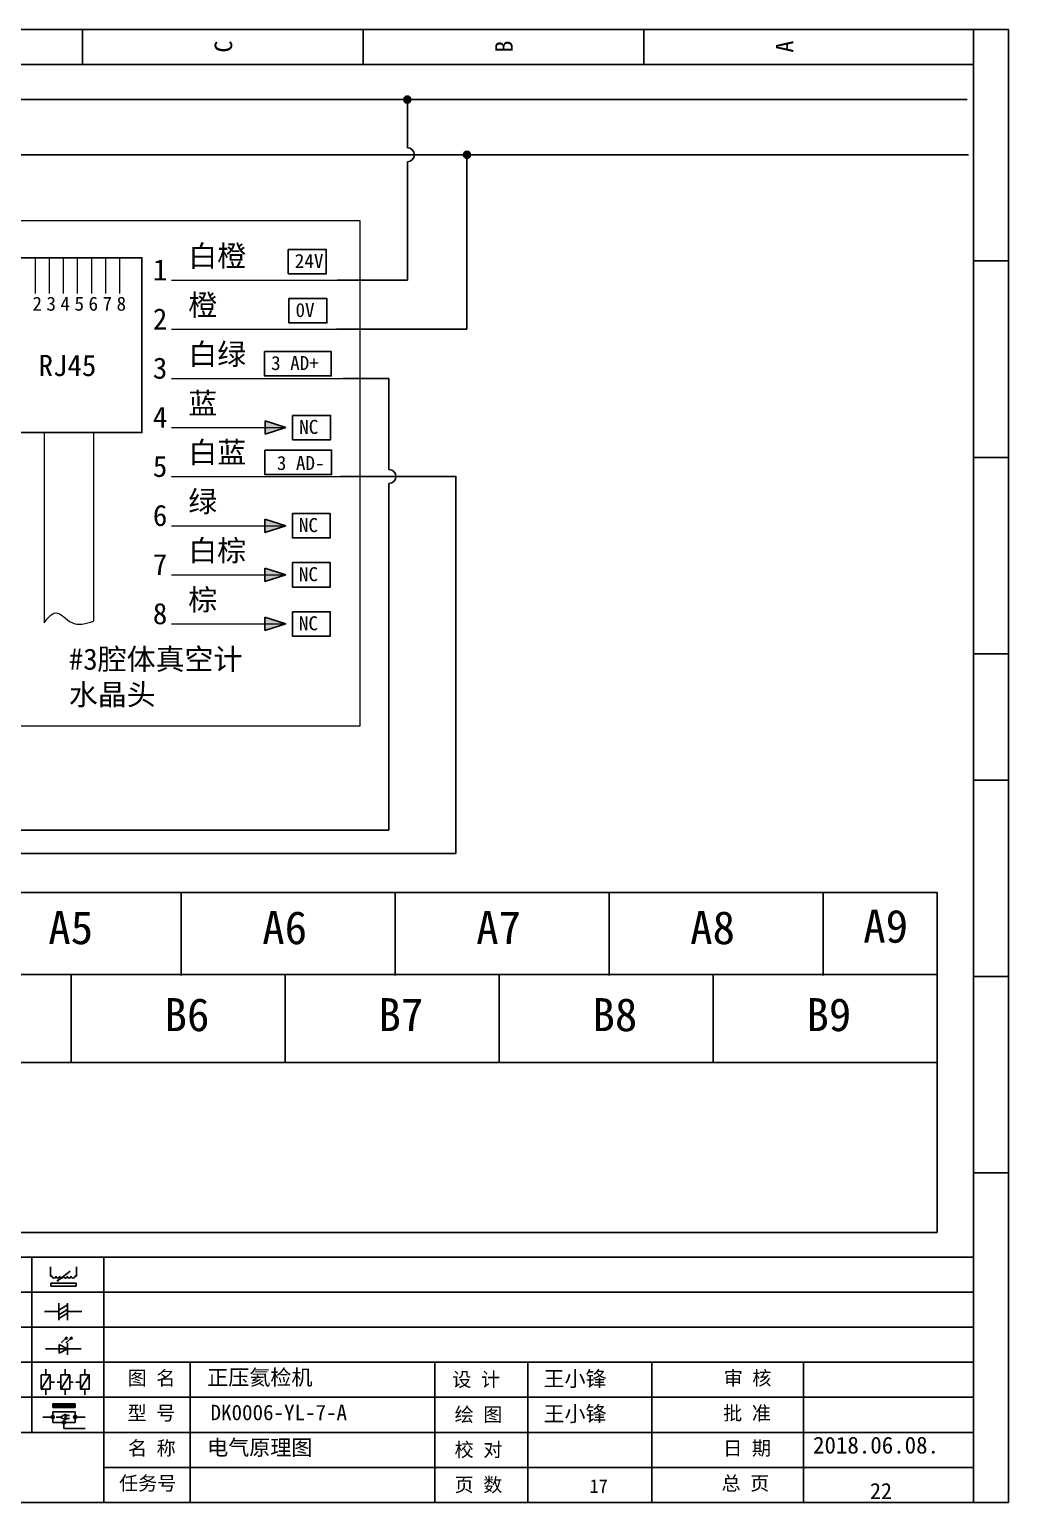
# Model space of a CAD drawing. Header units: millimetres. Extents: x 946 to 4507, y -1073 to 3239.
# Drawn here: x 1442 to 1581.6, y -704.9 to -494.9 of the extents above; entities that cross this region are included whole.
import ezdxf

# ---------------------------------------------------------------- set-up
doc = ezdxf.new("R2010")
doc.units = ezdxf.units.MM
doc.styles.get("Standard").update_dxf_attribs({"font": ''})
doc.styles.add('样式 2', font='')
doc.styles.add('汉字', font='')
doc.styles.get('Standard').set_extended_font_data('SimSun')
doc.styles.get('样式 2').set_extended_font_data('NSimSun')
doc.styles.get('汉字').set_extended_font_data('新宋体')

# ---------------------------------------------------------------- blocks, each defined once
blk = doc.blocks.new('电容')
at = {"linetype": 'ByBlock'}
for p, q in [((-1756.08, -782.99), (-1756.08, -780.56)), ((-1754.86, -780.79), (-1756.08, -781.55)), ((-1754.86, -782.99), (-1754.86, -780.56)), ((-1756.08, -781.77), (-1758.13, -781.77)), ((-1754.86, -781.44), (-1756.08, -782.2)), ((-1754.86, -781.99), (-1756.08, -782.75)), ((-1754.86, -781.77), (-1752.81, -781.77))]:
    blk.add_line(p, q, dxfattribs=at)
blk = doc.blocks.new('发光二极管')
at = {"linetype": 'ByBlock'}
for p, q in [((-1755.78, -785.92), (-1754.89, -785.14)), ((-1754.89, -785.14), (-1755.2, -785.22)), ((-1755.2, -785.22), (-1755.01, -785.43)), ((-1755.08, -785.92), (-1754.18, -785.14)), ((-1754.89, -785.14), (-1755.01, -785.43)), ((-1754.18, -785.14), (-1754.49, -785.22)), ((-1754.49, -785.22), (-1754.31, -785.43)), ((-1754.18, -785.14), (-1754.31, -785.43)), ((-1758.01, -786.77), (-1752.89, -786.77)), ((-1754.84, -786.77), (-1756.04, -786.16)), ((-1756.04, -786.16), (-1756.04, -787.39)), ((-1754.84, -786.77), (-1756.04, -787.39)), ((-1754.84, -787.63), (-1754.84, -785.92))]:
    blk.add_line(p, q, dxfattribs=at)
blk = doc.blocks.new('比例电磁阀')
at = {"linetype": 'ByBlock'}
for p, q in [((-1757.26, -775.38), (-1757.26, -776.71)), ((-1757.26, -776.71), (-1757.05, -776.71)), ((-1754.5, -775.98), (-1756.35, -777.44)), ((-1753.58, -776.71), (-1753.8, -776.71)), ((-1753.58, -775.38), (-1753.58, -776.71)), ((-1753.6, -777.73), (-1757.25, -777.73)), ((-1757.25, -778.13), (-1757.25, -777.73)), ((-1753.6, -778.13), (-1757.25, -778.13)), ((-1756.35, -777.44), (-1756.25, -777.25)), ((-1756.35, -777.44), (-1756.15, -777.38)), ((-1756.15, -777.38), (-1756.25, -777.25)), ((-1753.6, -777.73), (-1753.6, -778.13))]:
    blk.add_line(p, q, dxfattribs=at)
for centre in [(-1756.78, -776.71), (-1756.24, -776.71), (-1755.7, -776.71), (-1755.15, -776.71), (-1754.61, -776.71), (-1754.07, -776.71)]:
    blk.add_arc(centre, 0.271, 180, 0, dxfattribs=at)
blk = doc.blocks.new('保安开关')
at = {"linetype": 'ByBlock'}
for p, q in [((-1757.33, -790.79), (-1758.6, -792.81)), ((-1757.96, -790.79), (-1757.96, -789.97)), ((-1754.54, -790.79), (-1755.81, -792.81)), ((-1755.17, -790.79), (-1755.17, -789.97)), ((-1751.75, -790.79), (-1753.02, -792.81)), ((-1752.39, -790.79), (-1752.39, -789.97)), ((-1757.96, -792.81), (-1757.96, -793.62)), ((-1757.33, -791.8), (-1756.72, -791.8)), ((-1756.35, -791.8), (-1755.89, -791.8)), ((-1755.17, -792.81), (-1755.17, -793.62)), ((-1754.52, -791.8), (-1754.06, -791.8)), ((-1753.69, -791.8), (-1753.08, -791.8)), ((-1752.39, -792.81), (-1752.39, -793.62))]:
    blk.add_line(p, q, dxfattribs=at)
for points in [[(-1758.6, -790.79), (-1757.33, -790.79), (-1757.33, -792.81), (-1758.6, -792.81)], [(-1755.81, -790.79), (-1754.54, -790.79), (-1754.54, -792.81), (-1755.81, -792.81)], [(-1753.02, -790.79), (-1751.75, -790.79), (-1751.75, -792.81), (-1753.02, -792.81)]]:
    blk.add_lwpolyline(points, close=True, dxfattribs=at)
blk = doc.blocks.new('接近开关')
at = {"linetype": 'ByBlock'}
h = blk.add_hatch(dxfattribs=at)
h.set_pattern_fill('ANSI31', color=256, scale=0.01, style=0)
h.set_pattern_definition([(45, (-89.131516, -30.795668), (-0.0224506403, 0.0224506403), [])])
h.paths.add_polyline_path([(-1513.76, -1123.35), (-1513.76, -1122.85), (-1516.96, -1122.85), (-1516.96, -1123.35)])
for p, q in [((-1516.96, -1123.35), (-1516.96, -1122.85)), ((-1516.96, -1122.85), (-1513.76, -1122.85)), ((-1516.96, -1123.35), (-1513.76, -1123.35)), ((-1513.76, -1122.85), (-1513.76, -1123.35)), ((-1517.18, -1124.71), (-1518.36, -1124.71)), ((-1516.96, -1123.95), (-1513.76, -1123.95)), ((-1516.96, -1123.95), (-1516.96, -1125.47)), ((-1516.96, -1125.47), (-1513.76, -1125.47)), ((-1515.91, -1124.71), (-1516.45, -1124.71)), ((-1515.11, -1124.31), (-1515.91, -1124.71)), ((-1515.11, -1125.11), (-1515.91, -1124.71)), ((-1515.33, -1124.53), (-1515.17, -1124.53)), ((-1515.33, -1124.88), (-1515.17, -1124.88)), ((-1515.25, -1124.45), (-1515.25, -1124.61)), ((-1515.11, -1124.31), (-1515.11, -1125.11)), ((-1515.11, -1124.48), (-1514.58, -1124.48)), ((-1515.11, -1124.94), (-1514.58, -1124.94)), ((-1513.76, -1123.95), (-1513.76, -1125.47)), ((-1513.54, -1124.71), (-1512.36, -1124.71)), ((-1515.36, -1125.69), (-1515.36, -1126.36)), ((-1515.36, -1126.36), (-1512.36, -1126.36))]:
    blk.add_line(p, q, dxfattribs=at)
for centre in [(-1516.96, -1124.71), (-1515.36, -1125.47), (-1513.76, -1124.71)]:
    blk.add_circle(centre, 0.225, dxfattribs=at)

msp = doc.modelspace()

# ---------------------------------------------------------------- hatches: boundary and pattern name
at = {"lineweight": -2}
h = msp.add_hatch(color=0, dxfattribs=at)
edge = h.paths.add_edge_path()
edge.add_arc((1495.906, -504.883), 0.5, 0, 360)
h = msp.add_hatch(color=0, dxfattribs=at)
edge = h.paths.add_edge_path()
edge.add_arc((1504.409, -512.755), 0.5, 0, 360)
for points in [[(1475.659, -550.693), (1478.607, -551.638), (1475.659, -552.583)], [(1475.613, -564.693), (1478.561, -565.638), (1475.613, -566.583)], [(1475.613, -571.693), (1478.561, -572.638), (1475.613, -573.583)], [(1475.613, -578.693), (1478.561, -579.638), (1475.613, -580.583)]]:
    msp.add_hatch(color=256).paths.add_polyline_path(points)

# ---------------------------------------------------------------- linework, layer by layer
at = {"linetype": 'ByBlock'}
for p, q in [((1284.606, -494.89), (1581.606, -494.89)), ((1581.606, -494.89), (1581.606, -704.89)), ((1581.606, -704.89), (1581.606, -494.89)), ((1576.606, -669.89), (1289.606, -669.89)), ((1576.606, -674.89), (1289.606, -674.89)), ((1576.606, -679.89), (1289.606, -679.89)), ((1576.606, -684.89), (1289.606, -684.89)), ((1576.606, -689.89), (1289.606, -689.89)), ((1576.606, -694.89), (1289.606, -694.89)), ((1576.606, -699.89), (1452.629, -699.89)), ((1581.606, -704.89), (1284.606, -704.89))]:
    msp.add_line(p, q, dxfattribs=at)
at = {"color": 0, "lineweight": -2}
for p, q in [((1299.418, -504.883), (1575.71, -504.883)), ((1495.906, -511.755), (1495.906, -504.883)), ((1299.418, -512.755), (1575.9, -512.755)), ((1495.906, -530.638), (1495.906, -513.755)), ((1504.409, -537.638), (1504.409, -512.755)), ((1485.935, -530.638), (1495.906, -530.638)), ((1485.797, -537.638), (1504.409, -537.638)), ((1486.768, -544.671), (1493.288, -544.671)), ((1493.288, -557.614), (1493.288, -544.671)), ((1502.84, -612.351), (1502.84, -558.57)), ((1486.356, -558.614), (1502.84, -558.614)), ((1493.288, -609.025), (1493.288, -559.614)), ((1386.991, -609.025), (1493.288, -609.025)), ((1417.377, -612.351), (1502.84, -612.351)), ((1463.682, -629.768), (1463.682, -618.046)), ((1494.182, -629.768), (1494.182, -618.046)), ((1524.682, -629.768), (1524.682, -618.046)), ((1555.182, -629.768), (1555.182, -618.046)), ((1295.495, -629.633), (1571.445, -629.633)), ((1447.995, -629.633), (1447.995, -642.142)), ((1478.495, -629.633), (1478.495, -642.142)), ((1508.995, -629.633), (1508.995, -642.142)), ((1539.495, -629.633), (1539.495, -642.142)), ((1295.495, -642.142), (1571.424, -642.142)), ((1442.391, -669.89), (1442.391, -694.89)), ((1452.629, -669.89), (1452.629, -704.805)), ((1464.95, -684.89), (1464.95, -704.805)), ((1499.821, -684.89), (1499.821, -704.89)), ((1513.086, -684.89), (1513.086, -704.89)), ((1530.777, -684.89), (1530.777, -704.89)), ((1552.389, -684.89), (1552.389, -704.89))]:
    msp.add_line(p, q, dxfattribs=at)
at = {"lineweight": 0}
for p, q in [((1442.861, -527.36), (1442.861, -532.517)), ((1444.861, -527.36), (1444.861, -532.517)), ((1446.861, -527.36), (1446.861, -532.517)), ((1448.861, -527.36), (1448.861, -532.517)), ((1450.861, -527.36), (1450.861, -532.517)), ((1452.861, -527.36), (1452.861, -532.517)), ((1454.861, -527.36), (1454.861, -532.517)), ((1462.298, -530.638), (1485.935, -530.638)), ((1462.298, -537.638), (1485.797, -537.638)), ((1462.298, -544.638), (1486.764, -544.638)), ((1444.124, -552.257), (1444.124, -579.492)), ((1451.164, -552.257), (1451.164, -579.265)), ((1462.298, -551.638), (1478.607, -551.638)), ((1462.298, -558.638), (1486.349, -558.638)), ((1462.298, -565.638), (1478.561, -565.638)), ((1462.298, -572.638), (1478.561, -572.638)), ((1462.298, -579.638), (1478.561, -579.638))]:
    msp.add_line(p, q, dxfattribs=at)
for p, q in [((1478.607, -551.638), (1475.659, -550.693)), ((1475.659, -550.693), (1475.659, -552.583)), ((1478.607, -551.638), (1475.659, -552.583)), ((1478.561, -565.638), (1475.613, -564.693)), ((1475.613, -564.693), (1475.613, -566.583)), ((1478.561, -565.638), (1475.613, -566.583)), ((1478.561, -572.638), (1475.613, -571.693)), ((1475.613, -571.693), (1475.613, -573.583)), ((1478.561, -572.638), (1475.613, -573.583)), ((1478.561, -579.638), (1475.613, -578.693)), ((1475.613, -578.693), (1475.613, -580.583)), ((1478.561, -579.638), (1475.613, -580.583))]:
    msp.add_line(p, q)
at = {"linetype": 'ByBlock'}
for points in [[(1449.606, -494.89), (1449.606, -499.89)], [(1489.606, -494.89), (1489.606, -499.89)], [(1529.606, -494.89), (1529.606, -499.89)], [(1576.606, -704.89), (1576.606, -494.89)], [(1576.606, -499.89), (1284.606, -499.89)], [(1581.606, -527.89), (1576.606, -527.89)], [(1581.606, -555.89), (1576.606, -555.89)], [(1581.606, -583.89), (1576.606, -583.89)], [(1581.606, -601.89), (1576.606, -601.89)], [(1581.606, -629.89), (1576.606, -629.89)], [(1581.606, -657.89), (1576.606, -657.89)]]:
    msp.add_lwpolyline(points, dxfattribs=at)
at = {"lineweight": 0}
msp.add_lwpolyline([(1436.888, -522.114), (1489.138, -522.114), (1489.138, -594.204), (1436.888, -594.204)], close=True, dxfattribs=at)
at = {"color": 1}
for points in [[(1478.937, -526.245), (1484.34, -526.245), (1484.34, -529.719), (1478.937, -529.719)], [(1479.033, -533.245), (1484.436, -533.245), (1484.436, -536.719), (1479.033, -536.719)], [(1475.553, -540.802), (1485.07, -540.802), (1485.07, -544.276), (1475.553, -544.276)], [(1479.558, -549.901), (1484.961, -549.901), (1484.961, -553.375), (1479.558, -553.375)], [(1475.598, -554.865), (1485.114, -554.865), (1485.114, -558.339), (1475.598, -558.339)], [(1479.512, -563.901), (1484.915, -563.901), (1484.915, -567.375), (1479.512, -567.375)], [(1479.512, -570.901), (1484.915, -570.901), (1484.915, -574.375), (1479.512, -574.375)], [(1479.512, -577.901), (1484.915, -577.901), (1484.915, -581.375), (1479.512, -581.375)]]:
    msp.add_lwpolyline(points, close=True, dxfattribs=at)
msp.add_lwpolyline([(1438.041, -527.429), (1458.072, -527.429), (1458.072, -552.368), (1438.041, -552.368)], close=True)
at = {"color": 0, "lineweight": -2}
msp.add_lwpolyline([(1295.495, -617.9), (1571.424, -617.9), (1571.424, -666.385), (1295.495, -666.385)], close=True, dxfattribs=at)
for centre in [(1495.906, -504.883), (1504.409, -512.755)]:
    msp.add_circle(centre, 0.5, dxfattribs=at)
for centre in [(1495.906, -512.755), (1493.288, -558.614)]:
    msp.add_arc(centre, 1, 270, 90, dxfattribs=at)
at = {"lineweight": 0}
msp.add_spline([(1444.124, -579.492), (1445.781, -578.05), (1448.065, -579.455), (1451.164, -579.265)], degree=3, dxfattribs=at)

# ---------------------------------------------------------------- block references
at = {"linetype": 'ByBlock'}
for name, p in [('比例电磁阀', (3202.318, 104.091)), ('电容', (3202.318, 104.091)), ('发光二极管', (3202.318, 103.802)), ('保安开关', (3202.318, 104.091)), ('接近开关', (2962.319, 432.008))]:
    msp.add_blockref(name, p, dxfattribs=at)

# ---------------------------------------------------------------- texts
at = {"linetype": 'ByBlock', "char_height": 2.5, "width": 5, "attachment_point": 1, "rotation": 90}
for s, insert in [('{\\fKaiTi_GB2312|b0|i0|c134|p0;C}', (1468.435, -498.182)), ('{\\fKaiTi_GB2312|b0|i0|c134|p0;B}', (1508.435, -498.182)), ('{\\fKaiTi_GB2312|b0|i0|c134|p0;A}', (1548.435, -498.182))]:
    msp.add_mtext(s, dxfattribs=dict(at, insert=insert))
at = {"color": 7, "char_height": 3.024, "width": 47.92444, "attachment_point": 1}
for s, insert in [('{\\fSimSun|b0|i0|c134|p2;白橙}', (1464.683, -525.664)), ('{\\fSimSun|b0|i0|c134|p2;1}', (1459.63, -527.653)), ('{\\fSimSun|b0|i0|c134|p2;橙}', (1464.683, -532.664)), ('{\\fSimSun|b0|i0|c134|p2;2}', (1459.63, -534.653)), ('{\\fSimSun|b0|i0|c134|p2;白绿}', (1464.683, -539.664)), ('{\\fSimSun|b0|i0|c134|p2;RJ45}', (1443.34, -541.28)), ('{\\fSimSun|b0|i0|c134|p2;3}', (1459.63, -541.653)), ('{\\fSimSun|b0|i0|c134|p2;蓝}', (1464.683, -546.664)), ('{\\fSimSun|b0|i0|c134|p2;4}', (1459.63, -548.653)), ('{\\fSimSun|b0|i0|c134|p2;白蓝}', (1464.683, -553.664)), ('{\\fSimSun|b0|i0|c134|p2;5}', (1459.63, -555.653)), ('{\\fSimSun|b0|i0|c134|p2;绿}', (1464.683, -560.664)), ('{\\fSimSun|b0|i0|c134|p2;6}', (1459.63, -562.653)), ('{\\fSimSun|b0|i0|c134|p2;白棕}', (1464.683, -567.664)), ('{\\fSimSun|b0|i0|c134|p2;7}', (1459.63, -569.653)), ('{\\fSimSun|b0|i0|c134|p2;棕}', (1464.683, -574.664)), ('{\\fSimSun|b0|i0|c134|p2;8}', (1459.63, -576.653)), ('#3腔体真空计\\P水晶头', (1447.655, -583.144))]:
    msp.add_mtext(s, dxfattribs=dict(at, insert=insert))
at = {"attachment_point": 1}
for s, insert, char_height, width, style in [('24V', (1479.864, -526.889), 2, 11.52479, '样式 2'), ('0V', (1479.961, -533.889), 2, 11.52479, '样式 2'), ('3 AD+', (1476.481, -541.445), 2, 11.52479, '样式 2'), ('NC', (1480.485, -550.545), 2, 11.52479, '样式 2'), ('3 AD-', (1477.302, -555.692), 2, 11.52479, '样式 2'), ('NC', (1480.439, -564.545), 2, 11.52479, '样式 2'), ('NC', (1480.439, -571.545), 2, 11.52479, '样式 2'), ('NC', (1480.439, -578.545), 2, 11.52479, '样式 2'), ('正压氦检机', (1467.377, -685.95), 2.2, 75.3177, '汉字'), ('{\\fKaiTi_GB2312|b0|i0|c134|p49;DK0006-YL-7-A}', (1467.855, -690.95), 2.2, 75.3177, '汉字')]:
    msp.add_mtext(s, dxfattribs=dict(at, insert=insert, char_height=char_height, width=width, style=style))
for s, insert, char_height, width in [('{\\fSimSun|b0|i0|c134|p2;2}', (1442.457, -532.985), 2, 3.70552), ('{\\fSimSun|b0|i0|c134|p2;3}', (1444.457, -532.985), 2, 3.70552), ('{\\fSimSun|b0|i0|c134|p2;4}', (1446.457, -532.985), 2, 3.70552), ('{\\fSimSun|b0|i0|c134|p2;5}', (1448.457, -532.985), 2, 3.70552), ('{\\fSimSun|b0|i0|c134|p2;6}', (1450.457, -532.985), 2, 3.70552), ('{\\fSimSun|b0|i0|c134|p2;7}', (1452.457, -532.985), 2, 3.70552), ('{\\fSimSun|b0|i0|c134|p2;8}', (1454.457, -532.985), 2, 3.70552), ('王小锋', (1515.306, -686.136), 2.2, 75.3177), ('王小锋', (1515.306, -691.136), 2.2, 75.3177), ('{\\fKaiTi_GB2312|b0|i0|c134|p49;电气原理图}', (1467.372, -695.942), 2.2, 75.3177), ('{\\fKaiTi_GB2312|b0|i0|c134|p49;2018.06.08.}', (1553.738, -695.506), 2.4, 72.30504), ('{\\fKaiTi_GB2312|b0|i0|c134|p49;17}', (1521.87, -701.588), 1.92, 75.3177), ('{\\fKaiTi_GB2312|b0|i0|c134|p49;22}', (1561.856, -702.1), 2.304, 90.38124)]:
    msp.add_mtext(s, dxfattribs=dict(at, insert=insert, char_height=char_height, width=width))
at = {"color": 0, "lineweight": -2, "char_height": 4.7064, "width": 13.31977, "attachment_point": 1}
for s, insert in [('A5', (1444.716, -620.581)), ('A6', (1475.216, -620.581)), ('A7', (1505.716, -620.581)), ('A8', (1536.216, -620.581)), ('A9', (1560.892, -620.373)), ('B6', (1461.292, -632.984)), ('B7', (1491.792, -632.984)), ('B8', (1522.292, -632.984)), ('B9', (1552.792, -632.984))]:
    msp.add_mtext(s, dxfattribs=dict(at, insert=insert))
at = {"char_height": 2, "attachment_point": 1, "style": '汉字'}
for s, insert in [('{\\fKaiTi_GB2312|b0|i0|c134|p0;图 名}', (1456.023, -686.134)), ('{\\fKaiTi_GB2312|b0|i0|c134|p0;设 计}', (1502.312, -686.35)), ('{\\fKaiTi_GB2312|b0|i0|c134|p0;审 核}', (1540.991, -686.141)), ('{\\fKaiTi_GB2312|b0|i0|c134|p0;型 号}', (1456.023, -691.134)), ('{\\fKaiTi_GB2312|b0|i0|c134|p0;批 准}', (1540.921, -691.141)), ('{\\fKaiTi_GB2312|b0|i0|c134|p0;绘 图}', (1502.64, -691.35)), ('{\\fKaiTi_GB2312|b0|i0|c134|p0;名 称}', (1456.075, -696.134)), ('{\\fKaiTi_GB2312|b0|i0|c134|p0;校 对}', (1502.64, -696.35)), ('{\\fKaiTi_GB2312|b0|i0|c134|p0;日 期}', (1540.921, -696.141)), ('{\\fKaiTi_GB2312|b0|i0|c134|p0;任务号}', (1454.805, -701.141)), ('{\\fKaiTi_GB2312|b0|i0|c134|p0;页 数}', (1502.64, -701.35)), ('{\\fKaiTi_GB2312|b0|i0|c134|p0;总 页}', (1540.693, -701.141))]:
    msp.add_mtext(s, dxfattribs=dict(at, insert=insert))

doc.saveas('drawing.dxf')
